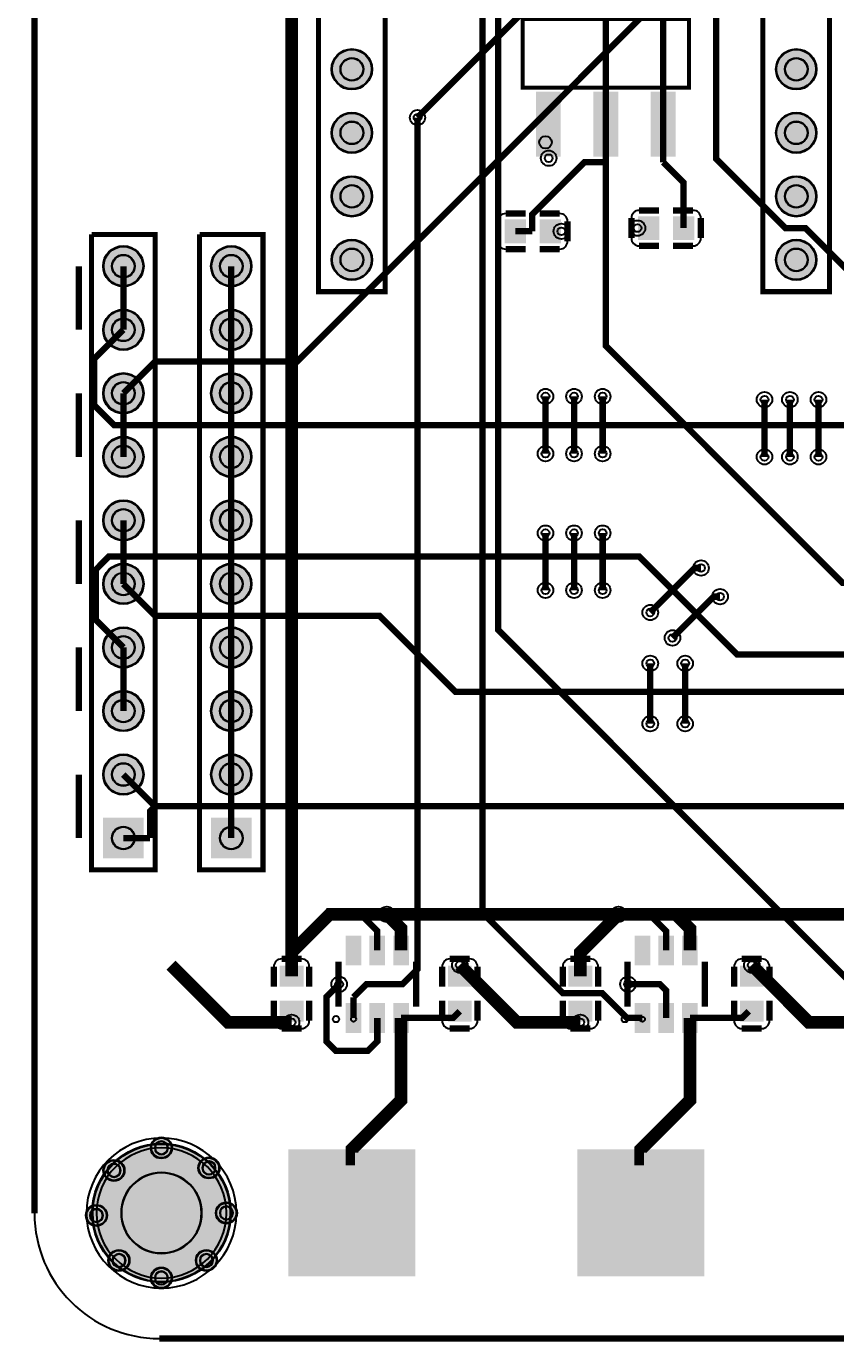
# Model space of a CAD drawing. Header units: millimetres. Extents: x -1 to 60, y -99 to 2.
# Drawn here: x -0.3 to 32.1, y -99.1 to -46.5 of the extents above; entities that cross this region are included whole.
import ezdxf

# ---------------------------------------------------------------- set-up
doc = ezdxf.new("R2010")
doc.units = ezdxf.units.MM
for name, color, linetype, true_color in [('BoardOutLine', 7, 'Continuous', 0xff00ff), ('BottomLayer', 7, 'Continuous', 0x0000ff), ('BottomSolderMaskLayer', 7, 'Continuous', 0xaa00ff), ('Document', 7, 'Continuous', 0xffffff), ('Hole', 7, 'Continuous', 0x222222), ('Multi-Layer', 7, 'Continuous', 0xc0c0c0), ('TopLayer', 7, 'Continuous', 0xff0000), ('TopPasteMaskLayer', 7, 'Continuous', 0x808080), ('TopSilkLayer', 7, 'Continuous', 0xffcc00), ('TopSolderMaskLayer', 7, 'Continuous', 0x800080)]:
    doc.layers.add(name, color=color, linetype=linetype, true_color=true_color)

msp = doc.modelspace()

# ---------------------------------------------------------------- hatches: boundary and pattern name
at = {"layer": 'BottomSolderMaskLayer'}
for points in [[(11.887, -48.26, 1), (13.513, -48.26, 1)], [(29.667, -48.26, 1), (31.293, -48.26, 1)], [(11.887, -50.8, 1), (13.513, -50.8, 1)], [(29.667, -50.8, 1), (31.293, -50.8, 1)], [(11.887, -53.34, 1), (13.513, -53.34, 1)], [(29.667, -53.34, 1), (31.293, -53.34, 1)], [(11.887, -55.88, 1), (13.513, -55.88, 1)], [(29.667, -55.88, 1), (31.293, -55.88, 1)], [(2.743, -56.134, 1), (4.369, -56.134, 1)], [(7.061, -56.134, 1), (8.687, -56.134, 1)], [(2.743, -58.674, 1), (4.369, -58.674, 1)], [(7.061, -58.674, 1), (8.687, -58.674, 1)], [(2.743, -61.214, 1), (4.369, -61.214, 1)], [(7.061, -61.214, 1), (8.687, -61.214, 1)], [(2.743, -63.754, 1), (4.369, -63.754, 1)], [(7.061, -63.754, 1), (8.687, -63.754, 1)], [(2.743, -66.294, 1), (4.369, -66.294, 1)], [(7.061, -66.294, 1), (8.687, -66.294, 1)], [(2.743, -68.834, 1), (4.369, -68.834, 1)], [(7.061, -68.834, 1), (8.687, -68.834, 1)], [(2.743, -71.374, 1), (4.369, -71.374, 1)], [(7.061, -71.374, 1), (8.687, -71.374, 1)], [(2.743, -73.914, 1), (4.369, -73.914, 1)], [(7.061, -73.914, 1), (8.687, -73.914, 1)], [(2.743, -76.454, 1), (4.369, -76.454, 1)], [(7.061, -76.454, 1), (8.687, -76.454, 1)], [(2.743, -79.807), (2.743, -78.181), (4.369, -78.181), (4.369, -79.807)], [(7.061, -79.807), (7.061, -78.181), (8.687, -78.181), (8.687, -79.807)], [(4.655, -91.38, 1), (5.505, -91.38, 1)], [(2.305, -93.98, 1), (7.855, -93.98, 1)], [(2.755, -92.28, 1), (3.605, -92.28, 1)], [(6.555, -92.18, 1), (7.405, -92.18, 1)], [(7.255, -93.98, 1), (8.105, -93.98, 1)], [(2.055, -94.08, 1), (2.905, -94.08, 1)], [(2.955, -95.88, 1), (3.805, -95.88, 1)], [(6.455, -95.88, 1), (7.306, -95.88, 1)], [(4.655, -96.58, 1), (5.505, -96.58, 1)]]:
    msp.add_hatch(color=256, dxfattribs=at).paths.add_polyline_path(points)
at = {"layer": 'Multi-Layer'}
for points in [[(11.913, -48.26, 1), (13.487, -48.26, 1)], [(29.693, -48.26, 1), (31.267, -48.26, 1)], [(11.913, -50.8, 1), (13.487, -50.8, 1)], [(29.693, -50.8, 1), (31.267, -50.8, 1)], [(11.913, -53.34, 1), (13.487, -53.34, 1)], [(29.693, -53.34, 1), (31.267, -53.34, 1)], [(11.913, -55.88, 1), (13.487, -55.88, 1)], [(29.693, -55.88, 1), (31.267, -55.88, 1)], [(2.769, -56.134, 1), (4.343, -56.134, 1)], [(7.087, -56.134, 1), (8.661, -56.134, 1)], [(2.769, -58.674, 1), (4.343, -58.674, 1)], [(7.087, -58.674, 1), (8.661, -58.674, 1)], [(2.769, -61.214, 1), (4.343, -61.214, 1)], [(7.087, -61.214, 1), (8.661, -61.214, 1)], [(2.769, -63.754, 1), (4.343, -63.754, 1)], [(7.087, -63.754, 1), (8.661, -63.754, 1)], [(2.769, -66.294, 1), (4.343, -66.294, 1)], [(7.087, -66.294, 1), (8.661, -66.294, 1)], [(2.769, -68.834, 1), (4.343, -68.834, 1)], [(7.087, -68.834, 1), (8.661, -68.834, 1)], [(2.769, -71.374, 1), (4.343, -71.374, 1)], [(7.087, -71.374, 1), (8.661, -71.374, 1)], [(2.769, -73.914, 1), (4.343, -73.914, 1)], [(7.087, -73.914, 1), (8.661, -73.914, 1)], [(2.769, -76.454, 1), (4.343, -76.454, 1)], [(7.087, -76.454, 1), (8.661, -76.454, 1)], [(2.769, -79.782), (2.769, -78.207), (4.343, -78.207), (4.343, -79.782)], [(7.087, -79.782), (7.087, -78.207), (8.661, -78.207), (8.661, -79.782)], [(2.33, -93.98, 1), (7.83, -93.98, 1)], [(4.68, -91.38, 1), (5.48, -91.38, 1)], [(2.78, -92.28, 1), (3.58, -92.28, 1)], [(6.58, -92.18, 1), (7.38, -92.18, 1)], [(7.28, -93.98, 1), (8.08, -93.98, 1)], [(2.08, -94.08, 1), (2.88, -94.08, 1)], [(2.98, -95.88, 1), (3.78, -95.88, 1)], [(6.48, -95.88, 1), (7.28, -95.88, 1)], [(4.68, -96.58, 1), (5.48, -96.58, 1)]]:
    msp.add_hatch(color=256, dxfattribs=at).paths.add_polyline_path(points)
at = {"layer": 'TopLayer'}
for points in [[(20.07, -51.695), (21.05, -51.695), (21.05, -49.225), (20.07, -49.225)], [(22.37, -51.695), (23.35, -51.695), (23.35, -49.225), (22.37, -49.225)], [(24.67, -51.695), (25.65, -51.695), (25.65, -49.225), (24.67, -49.225)], [(24.173, -54.16), (24.973, -54.16), (24.973, -55.06), (24.173, -55.06)], [(25.573, -54.16), (26.373, -54.16), (26.373, -55.06), (25.573, -55.06)], [(18.839, -54.287), (19.639, -54.287), (19.639, -55.187), (18.839, -55.187)], [(20.239, -54.287), (21.039, -54.287), (21.039, -55.187), (20.239, -55.187)], [(13.066, -82.936), (13.066, -84.036), (12.466, -84.036), (12.466, -82.936)], [(14.016, -82.936), (14.016, -84.036), (13.416, -84.036), (13.416, -82.936)], [(14.966, -82.936), (14.966, -84.036), (14.366, -84.036), (14.366, -82.936)], [(24.623, -82.936), (24.623, -84.036), (24.023, -84.036), (24.023, -82.936)], [(25.573, -82.936), (25.573, -84.036), (24.973, -84.036), (24.973, -82.936)], [(26.523, -82.936), (26.523, -84.036), (25.923, -84.036), (25.923, -82.936)], [(9.837, -84.917), (9.837, -84.117), (10.737, -84.117), (10.737, -84.917)], [(17.468, -84.117), (17.468, -84.917), (16.568, -84.917), (16.568, -84.117)], [(21.394, -84.917), (21.394, -84.117), (22.294, -84.117), (22.294, -84.917)], [(29.152, -84.117), (29.152, -84.917), (28.252, -84.917), (28.252, -84.117)], [(9.837, -86.317), (9.837, -85.517), (10.737, -85.517), (10.737, -86.317)], [(13.066, -85.636), (13.066, -86.736), (12.466, -86.736), (12.466, -85.636)], [(14.016, -85.636), (14.016, -86.736), (13.416, -86.736), (13.416, -85.636)], [(14.966, -85.636), (14.966, -86.736), (14.366, -86.736), (14.366, -85.636)], [(17.468, -85.517), (17.468, -86.317), (16.568, -86.317), (16.568, -85.517)], [(21.394, -86.317), (21.394, -85.517), (22.294, -85.517), (22.294, -86.317)], [(24.623, -85.636), (24.623, -86.736), (24.023, -86.736), (24.023, -85.636)], [(25.573, -85.636), (25.573, -86.736), (24.973, -86.736), (24.973, -85.636)], [(26.523, -85.636), (26.523, -86.736), (25.923, -86.736), (25.923, -85.636)], [(29.152, -85.517), (29.152, -86.317), (28.252, -86.317), (28.252, -85.517)], [(10.16, -91.44), (10.16, -96.52), (15.24, -96.52), (15.24, -91.44)], [(21.717, -91.44), (21.717, -96.52), (26.797, -96.52), (26.797, -91.44)]]:
    msp.add_hatch(color=256, dxfattribs=at).paths.add_polyline_path(points)
at = {"layer": 'TopPasteMaskLayer'}
for points in [[(20.07, -51.695), (21.05, -51.695), (21.05, -49.225), (20.07, -49.225)], [(22.37, -51.695), (23.35, -51.695), (23.35, -49.225), (22.37, -49.225)], [(24.67, -51.695), (25.65, -51.695), (25.65, -49.225), (24.67, -49.225)], [(24.173, -54.16), (24.973, -54.16), (24.973, -55.06), (24.173, -55.06)], [(25.573, -54.16), (26.373, -54.16), (26.373, -55.06), (25.573, -55.06)], [(18.839, -54.287), (19.639, -54.287), (19.639, -55.187), (18.839, -55.187)], [(20.239, -54.287), (21.039, -54.287), (21.039, -55.187), (20.239, -55.187)], [(13.066, -82.936), (13.066, -84.036), (12.466, -84.036), (12.466, -82.936)], [(14.016, -82.936), (14.016, -84.036), (13.416, -84.036), (13.416, -82.936)], [(14.966, -82.936), (14.966, -84.036), (14.366, -84.036), (14.366, -82.936)], [(24.623, -82.936), (24.623, -84.036), (24.023, -84.036), (24.023, -82.936)], [(25.573, -82.936), (25.573, -84.036), (24.973, -84.036), (24.973, -82.936)], [(26.523, -82.936), (26.523, -84.036), (25.923, -84.036), (25.923, -82.936)], [(9.837, -84.917), (9.837, -84.117), (10.737, -84.117), (10.737, -84.917)], [(17.468, -84.117), (17.468, -84.917), (16.568, -84.917), (16.568, -84.117)], [(21.394, -84.917), (21.394, -84.117), (22.294, -84.117), (22.294, -84.917)], [(29.152, -84.117), (29.152, -84.917), (28.252, -84.917), (28.252, -84.117)], [(9.837, -86.317), (9.837, -85.517), (10.737, -85.517), (10.737, -86.317)], [(13.066, -85.636), (13.066, -86.736), (12.466, -86.736), (12.466, -85.636)], [(14.016, -85.636), (14.016, -86.736), (13.416, -86.736), (13.416, -85.636)], [(14.966, -85.636), (14.966, -86.736), (14.366, -86.736), (14.366, -85.636)], [(17.468, -85.517), (17.468, -86.317), (16.568, -86.317), (16.568, -85.517)], [(21.394, -86.317), (21.394, -85.517), (22.294, -85.517), (22.294, -86.317)], [(24.623, -85.636), (24.623, -86.736), (24.023, -86.736), (24.023, -85.636)], [(25.573, -85.636), (25.573, -86.736), (24.973, -86.736), (24.973, -85.636)], [(26.523, -85.636), (26.523, -86.736), (25.923, -86.736), (25.923, -85.636)], [(29.152, -85.517), (29.152, -86.317), (28.252, -86.317), (28.252, -85.517)]]:
    msp.add_hatch(color=256, dxfattribs=at).paths.add_polyline_path(points)
at = {"layer": 'TopSolderMaskLayer'}
for points in [[(11.887, -48.26, 1), (13.513, -48.26, 1)], [(29.667, -48.26, 1), (31.293, -48.26, 1)], [(20.06, -51.759), (21.06, -51.759), (21.06, -49.161), (20.06, -49.161)], [(22.36, -51.759), (23.36, -51.759), (23.36, -49.161), (22.36, -49.161)], [(24.66, -51.759), (25.66, -51.759), (25.66, -49.161), (24.66, -49.161)], [(11.887, -50.8, 1), (13.513, -50.8, 1)], [(29.667, -50.8, 1), (31.293, -50.8, 1)], [(11.887, -53.34, 1), (13.513, -53.34, 1)], [(29.667, -53.34, 1), (31.293, -53.34, 1)], [(24.148, -54.135), (24.998, -54.135), (24.998, -55.086), (24.148, -55.086)], [(25.548, -54.135), (26.398, -54.135), (26.398, -55.086), (25.548, -55.086)], [(18.814, -54.262), (19.664, -54.262), (19.664, -55.213), (18.814, -55.213)], [(20.214, -54.262), (21.064, -54.262), (21.064, -55.213), (20.214, -55.213)], [(11.887, -55.88, 1), (13.513, -55.88, 1)], [(29.667, -55.88, 1), (31.293, -55.88, 1)], [(2.743, -56.134, 1), (4.369, -56.134, 1)], [(7.061, -56.134, 1), (8.687, -56.134, 1)], [(2.743, -58.674, 1), (4.369, -58.674, 1)], [(7.061, -58.674, 1), (8.687, -58.674, 1)], [(2.743, -61.214, 1), (4.369, -61.214, 1)], [(7.061, -61.214, 1), (8.687, -61.214, 1)], [(2.743, -63.754, 1), (4.369, -63.754, 1)], [(7.061, -63.754, 1), (8.687, -63.754, 1)], [(2.743, -66.294, 1), (4.369, -66.294, 1)], [(7.061, -66.294, 1), (8.687, -66.294, 1)], [(2.743, -68.834, 1), (4.369, -68.834, 1)], [(7.061, -68.834, 1), (8.687, -68.834, 1)], [(2.743, -71.374, 1), (4.369, -71.374, 1)], [(7.061, -71.374, 1), (8.687, -71.374, 1)], [(2.743, -73.914, 1), (4.369, -73.914, 1)], [(7.061, -73.914, 1), (8.687, -73.914, 1)], [(2.743, -76.454, 1), (4.369, -76.454, 1)], [(7.061, -76.454, 1), (8.687, -76.454, 1)], [(2.743, -79.807), (2.743, -78.181), (4.369, -78.181), (4.369, -79.807)], [(7.061, -79.807), (7.061, -78.181), (8.687, -78.181), (8.687, -79.807)], [(13.08, -82.889), (13.08, -84.083), (12.452, -84.083), (12.452, -82.889)], [(14.03, -82.889), (14.03, -84.083), (13.402, -84.083), (13.402, -82.889)], [(14.98, -82.889), (14.98, -84.083), (14.352, -84.083), (14.352, -82.889)], [(24.637, -82.889), (24.637, -84.083), (24.009, -84.083), (24.009, -82.889)], [(25.587, -82.889), (25.587, -84.083), (24.959, -84.083), (24.959, -82.889)], [(26.537, -82.889), (26.537, -84.083), (25.909, -84.083), (25.909, -82.889)], [(9.808, -84.94), (9.808, -84.095), (10.766, -84.095), (10.766, -84.94)], [(17.497, -84.095), (17.497, -84.94), (16.539, -84.94), (16.539, -84.095)], [(21.365, -84.94), (21.365, -84.095), (22.323, -84.095), (22.323, -84.94)], [(29.181, -84.095), (29.181, -84.94), (28.223, -84.94), (28.223, -84.095)], [(9.808, -86.34), (9.808, -85.495), (10.766, -85.495), (10.766, -86.34)], [(13.08, -85.589), (13.08, -86.783), (12.452, -86.783), (12.452, -85.589)], [(14.03, -85.589), (14.03, -86.783), (13.402, -86.783), (13.402, -85.589)], [(14.98, -85.589), (14.98, -86.783), (14.352, -86.783), (14.352, -85.589)], [(17.497, -85.495), (17.497, -86.34), (16.539, -86.34), (16.539, -85.495)], [(21.365, -86.34), (21.365, -85.495), (22.323, -85.495), (22.323, -86.34)], [(24.637, -85.589), (24.637, -86.783), (24.009, -86.783), (24.009, -85.589)], [(25.587, -85.589), (25.587, -86.783), (24.959, -86.783), (24.959, -85.589)], [(26.537, -85.589), (26.537, -86.783), (25.909, -86.783), (25.909, -85.589)], [(29.181, -85.495), (29.181, -86.34), (28.223, -86.34), (28.223, -85.495)], [(4.655, -91.38, 1), (5.505, -91.38, 1)], [(2.305, -93.98, 1), (7.855, -93.98, 1)], [(2.755, -92.28, 1), (3.605, -92.28, 1)], [(6.555, -92.18, 1), (7.405, -92.18, 1)], [(7.255, -93.98, 1), (8.105, -93.98, 1)], [(2.055, -94.08, 1), (2.905, -94.08, 1)], [(2.955, -95.88, 1), (3.805, -95.88, 1)], [(6.455, -95.88, 1), (7.306, -95.88, 1)], [(4.655, -96.58, 1), (5.505, -96.58, 1)]]:
    msp.add_hatch(color=256, dxfattribs=at).paths.add_polyline_path(points)

# ---------------------------------------------------------------- linework, layer by layer
at = {"layer": 'BoardOutLine', "const_width": 0.254}
for points in [[(0, -94), (0, -5)], [(55, -99), (5, -99)]]:
    msp.add_lwpolyline(points, dxfattribs=at)
at = {"layer": 'BoardOutLine'}
msp.add_arc((5, -94), 5, 180, 270, dxfattribs=at)
at = {"layer": 'BottomLayer'}
for points, const_width in [([(3.556, -61.214), (4.826, -59.944), (10.512, -59.944), (26.006, -44.45), (30.862, -44.45), (35.244, -40.069), (35.244, -38.765), (34.493, -38.014), (34.493, -27.521), (39.862, -22.152), (40.034, -22.152), (44.609, -17.577), (48.502, -17.577)], 0.254), ([(30.48, -40.64), (24.878, -40.64), (15.326, -50.193)], 0.254), ([(55.106, -44.1), (56.854, -45.847), (56.854, -76.682), (55.816, -77.72), (4.831, -77.72)], 0.254), ([(3.556, -58.674), (2.392, -59.838), (2.392, -61.695), (3.182, -62.484), (33.413, -62.484), (40.906, -69.977)], 0.254), ([(55.106, -59.975), (43.426, -71.655), (28.111, -71.655), (24.198, -67.742), (2.977, -67.742), (2.449, -68.27), (2.449, -70.267), (3.556, -71.374)], 0.254), ([(55.106, -75.977), (52.272, -73.143), (16.839, -73.143), (13.8, -70.104), (4.826, -70.104), (3.556, -68.834)], 0.254), ([(4.831, -77.72), (4.821, -77.72), (3.556, -76.454)], 0.254), ([(4.831, -77.72), (4.623, -77.928), (4.623, -78.994)], 0.254), ([(3.556, -78.994), (4.623, -78.994)], 0.254), ([(14.097, -82.042), (47.371, -82.042)], 0.508), ([(10.287, -86.36), (7.747, -86.36), (5.461, -84.074)], 0.508), ([(21.844, -86.36), (19.304, -86.36), (17.018, -84.074)], 0.508), ([(33.655, -86.36), (30.988, -86.36), (28.702, -84.074)], 0.508)]:
    msp.add_lwpolyline(points, dxfattribs=dict(at, const_width=const_width))
at = {"layer": 'BottomSolderMaskLayer'}
for points in [[(5.083, -91.114), (5.077, -91.114)], [(3.183, -92.014), (3.177, -92.014)], [(5.083, -91.646), (5.077, -91.646)], [(6.983, -91.914), (6.977, -91.914)], [(3.183, -92.546), (3.177, -92.546)], [(5.083, -92.365), (5.077, -92.365)], [(6.983, -92.446), (6.977, -92.446)], [(2.483, -93.814), (2.477, -93.814)], [(7.683, -93.714), (7.677, -93.714)], [(2.483, -94.346), (2.477, -94.346)], [(7.683, -94.246), (7.677, -94.246)], [(3.383, -95.614), (3.377, -95.614)], [(5.083, -95.595), (5.077, -95.595)], [(6.883, -95.614), (6.877, -95.614)], [(3.383, -96.146), (3.377, -96.146)], [(6.883, -96.146), (6.877, -96.146)], [(5.083, -96.314), (5.077, -96.314)], [(5.083, -96.846), (5.077, -96.846)]]:
    msp.add_lwpolyline(points, close=True, dxfattribs=at)
for centre, radius in [((12.7, -48.26), 0.813), ((12.7, -48.26), 0.459), ((30.48, -48.26), 0.813), ((30.48, -48.26), 0.459), ((12.7, -50.8), 0.813), ((12.7, -50.8), 0.459), ((30.48, -50.8), 0.813), ((30.48, -50.8), 0.459), ((12.7, -53.34), 0.813), ((30.48, -53.34), 0.813), ((12.7, -53.34), 0.459), ((30.48, -53.34), 0.459), ((12.7, -55.88), 0.813), ((30.48, -55.88), 0.813), ((3.556, -56.134), 0.813), ((3.556, -56.134), 0.459), ((7.874, -56.134), 0.813), ((7.874, -56.134), 0.459), ((12.7, -55.88), 0.459), ((30.48, -55.88), 0.459), ((3.556, -58.674), 0.813), ((3.556, -58.674), 0.459), ((7.874, -58.674), 0.813), ((7.874, -58.674), 0.459), ((3.556, -61.214), 0.813), ((7.874, -61.214), 0.813), ((3.556, -61.214), 0.459), ((7.874, -61.214), 0.459), ((3.556, -63.754), 0.813), ((7.874, -63.754), 0.813), ((3.556, -63.754), 0.459), ((7.874, -63.754), 0.459), ((3.556, -66.294), 0.813), ((7.874, -66.294), 0.813), ((3.556, -66.294), 0.459), ((7.874, -66.294), 0.459), ((3.556, -68.834), 0.813), ((7.874, -68.834), 0.813), ((3.556, -68.834), 0.459), ((7.874, -68.834), 0.459), ((3.556, -71.374), 0.813), ((3.556, -71.374), 0.459), ((7.874, -71.374), 0.813), ((7.874, -71.374), 0.459), ((3.556, -73.914), 0.813), ((3.556, -73.914), 0.459), ((7.874, -73.914), 0.813), ((7.874, -73.914), 0.459), ((3.556, -76.454), 0.813), ((7.874, -76.454), 0.813), ((3.556, -76.454), 0.459), ((7.874, -76.454), 0.459), ((3.556, -78.994), 0.459), ((7.874, -78.994), 0.459), ((5.08, -91.38), 0.425), ((5.08, -93.98), 2.775), ((3.18, -92.28), 0.425), ((6.98, -92.18), 0.425), ((7.68, -93.98), 0.425), ((2.48, -94.08), 0.425), ((3.38, -95.88), 0.425), ((6.88, -95.88), 0.425), ((5.08, -96.58), 0.425)]:
    msp.add_circle(centre, radius, dxfattribs=at)
for centre, radius, start, end in [((5.077, -91.38), 0.266, 90, 270), ((5.083, -91.38), 0.266, 270, 90), ((3.177, -92.28), 0.266, 90, 270), ((3.183, -92.28), 0.266, 270, 90), ((6.977, -92.18), 0.266, 90, 270), ((6.983, -92.18), 0.266, 270, 90), ((5.077, -93.98), 1.615, 90, 270), ((5.083, -93.98), 1.615, 270, 90), ((2.477, -94.08), 0.266, 90, 270), ((2.483, -94.08), 0.266, 270, 90), ((7.677, -93.98), 0.266, 90, 270), ((7.683, -93.98), 0.266, 270, 90), ((3.377, -95.88), 0.266, 90, 270), ((3.383, -95.88), 0.266, 270, 90), ((6.877, -95.88), 0.266, 90, 270), ((6.883, -95.88), 0.266, 270, 90), ((5.077, -96.58), 0.266, 90, 270), ((5.083, -96.58), 0.266, 270, 90)]:
    msp.add_arc(centre, radius, start, end, dxfattribs=at)
at = {"layer": 'Document'}
for centre, radius in [((20.447, -51.181), 0.25), ((12.766, -86.236), 0.1), ((24.323, -86.236), 0.1)]:
    msp.add_circle(centre, radius, dxfattribs=at)
at = {"layer": 'Hole'}
for centre, radius in [((15.326, -50.193), 0.153), ((20.574, -51.816), 0.155), ((21.082, -54.737), 0.155), ((24.13, -54.61), 0.155), ((20.447, -61.341), 0.155), ((21.59, -61.341), 0.155), ((22.733, -61.341), 0.155), ((29.21, -61.468), 0.155), ((30.226, -61.468), 0.155), ((31.369, -61.468), 0.155), ((20.447, -63.627), 0.155), ((21.59, -63.627), 0.155), ((22.733, -63.627), 0.155), ((29.21, -63.754), 0.155), ((30.226, -63.754), 0.155), ((31.369, -63.754), 0.155), ((20.447, -66.802), 0.155), ((21.59, -66.802), 0.155), ((22.733, -66.802), 0.155), ((26.67, -68.199), 0.155), ((20.447, -69.088), 0.155), ((21.59, -69.088), 0.155), ((22.733, -69.088), 0.155), ((27.432, -69.342), 0.155), ((24.638, -69.977), 0.155), ((25.527, -70.993), 0.155), ((24.638, -72.009), 0.155), ((26.035, -72.009), 0.155), ((24.638, -74.422), 0.155), ((26.035, -74.422), 0.155), ((14.097, -82.042), 0.155), ((23.368, -82.042), 0.155), ((17.018, -84.074), 0.155), ((28.702, -84.074), 0.155), ((12.192, -84.836), 0.155), ((23.749, -84.836), 0.155), ((10.287, -86.36), 0.155), ((21.844, -86.36), 0.155)]:
    msp.add_circle(centre, radius, dxfattribs=at)
at = {"layer": 'Multi-Layer'}
for points in [[(5.083, -91.13), (5.077, -91.13)], [(5.083, -91.63), (5.077, -91.63)], [(6.982, -91.93), (6.977, -91.93)], [(3.183, -92.03), (3.178, -92.03)], [(3.183, -92.53), (3.178, -92.53)], [(5.083, -92.38), (5.077, -92.38)], [(6.982, -92.43), (6.977, -92.43)], [(2.483, -93.83), (2.478, -93.83)], [(7.682, -93.73), (7.677, -93.73)], [(2.483, -94.33), (2.478, -94.33)], [(7.682, -94.23), (7.677, -94.23)], [(3.383, -95.63), (3.377, -95.63)], [(5.083, -95.58), (5.077, -95.58)], [(6.883, -95.63), (6.878, -95.63)], [(3.383, -96.13), (3.377, -96.13)], [(6.883, -96.13), (6.878, -96.13)], [(5.083, -96.33), (5.077, -96.33)], [(5.083, -96.83), (5.077, -96.83)]]:
    msp.add_lwpolyline(points, close=True, dxfattribs=at)
for centre, radius in [((12.7, -48.26), 0.787), ((12.7, -48.26), 0.445), ((30.48, -48.26), 0.787), ((30.48, -48.26), 0.445), ((15.326, -50.193), 0.305), ((12.7, -50.8), 0.787), ((12.7, -50.8), 0.445), ((30.48, -50.8), 0.787), ((30.48, -50.8), 0.445), ((20.574, -51.816), 0.31), ((12.7, -53.34), 0.787), ((30.48, -53.34), 0.787), ((12.7, -53.34), 0.445), ((30.48, -53.34), 0.445), ((21.082, -54.737), 0.31), ((24.13, -54.61), 0.31), ((12.7, -55.88), 0.787), ((30.48, -55.88), 0.787), ((3.556, -56.134), 0.787), ((3.556, -56.134), 0.445), ((7.874, -56.134), 0.787), ((7.874, -56.134), 0.445), ((12.7, -55.88), 0.445), ((30.48, -55.88), 0.445), ((3.556, -58.674), 0.787), ((3.556, -58.674), 0.445), ((7.874, -58.674), 0.787), ((7.874, -58.674), 0.445), ((3.556, -61.214), 0.787), ((7.874, -61.214), 0.787), ((3.556, -61.214), 0.445), ((7.874, -61.214), 0.445), ((20.447, -61.341), 0.31), ((21.59, -61.341), 0.31), ((22.733, -61.341), 0.31), ((29.21, -61.468), 0.31), ((30.226, -61.468), 0.31), ((31.369, -61.468), 0.31), ((3.556, -63.754), 0.787), ((7.874, -63.754), 0.787), ((3.556, -63.754), 0.445), ((7.874, -63.754), 0.445), ((20.447, -63.627), 0.31), ((21.59, -63.627), 0.31), ((22.733, -63.627), 0.31), ((29.21, -63.754), 0.31), ((30.226, -63.754), 0.31), ((31.369, -63.754), 0.31), ((3.556, -66.294), 0.787), ((7.874, -66.294), 0.787), ((3.556, -66.294), 0.445), ((7.874, -66.294), 0.445), ((20.447, -66.802), 0.31), ((21.59, -66.802), 0.31), ((22.733, -66.802), 0.31), ((3.556, -68.834), 0.787), ((7.874, -68.834), 0.787), ((26.67, -68.199), 0.31), ((3.556, -68.834), 0.445), ((7.874, -68.834), 0.445), ((20.447, -69.088), 0.31), ((21.59, -69.088), 0.31), ((22.733, -69.088), 0.31), ((27.432, -69.342), 0.31), ((24.638, -69.977), 0.31), ((3.556, -71.374), 0.787), ((3.556, -71.374), 0.445), ((7.874, -71.374), 0.787), ((7.874, -71.374), 0.445), ((25.527, -70.993), 0.31), ((24.638, -72.009), 0.31), ((26.035, -72.009), 0.31), ((3.556, -73.914), 0.787), ((3.556, -73.914), 0.445), ((7.874, -73.914), 0.787), ((7.874, -73.914), 0.445), ((24.638, -74.422), 0.31), ((26.035, -74.422), 0.31), ((3.556, -76.454), 0.787), ((7.874, -76.454), 0.787), ((3.556, -76.454), 0.445), ((7.874, -76.454), 0.445), ((3.556, -78.994), 0.445), ((7.874, -78.994), 0.445), ((14.097, -82.042), 0.31), ((23.368, -82.042), 0.31), ((17.018, -84.074), 0.31), ((28.702, -84.074), 0.31), ((12.192, -84.836), 0.31), ((23.749, -84.836), 0.31), ((10.287, -86.36), 0.31), ((21.844, -86.36), 0.31), ((5.08, -93.98), 2.75), ((5.08, -91.38), 0.4), ((3.18, -92.28), 0.4), ((6.98, -92.18), 0.4), ((7.68, -93.98), 0.4), ((2.48, -94.08), 0.4), ((3.38, -95.88), 0.4), ((6.88, -95.88), 0.4), ((5.08, -96.58), 0.4)]:
    msp.add_circle(centre, radius, dxfattribs=at)
for centre, radius, start, end in [((5.077, -91.38), 0.25, 90, 270), ((5.083, -91.38), 0.25, 270, 90), ((6.977, -92.18), 0.25, 90, 270), ((6.982, -92.18), 0.25, 270, 90), ((3.178, -92.28), 0.25, 90, 270), ((3.183, -92.28), 0.25, 270, 90), ((5.077, -93.98), 1.6, 90, 270), ((5.083, -93.98), 1.6, 270, 90), ((2.478, -94.08), 0.25, 90, 270), ((2.483, -94.08), 0.25, 270, 90), ((7.677, -93.98), 0.25, 90, 270), ((7.682, -93.98), 0.25, 270, 90), ((3.377, -95.88), 0.25, 90, 270), ((3.383, -95.88), 0.25, 270, 90), ((6.878, -95.88), 0.25, 90, 270), ((6.883, -95.88), 0.25, 270, 90), ((5.077, -96.58), 0.25, 90, 270), ((5.083, -96.58), 0.25, 270, 90)]:
    msp.add_arc(centre, radius, start, end, dxfattribs=at)
at = {"layer": 'TopLayer'}
for points, const_width in [([(12.7, -17.78), (11.623, -18.857), (11.623, -33.5), (12.555, -34.433), (13.112, -34.433), (18.552, -39.873), (18.552, -70.671), (33.079, -85.198), (34.424, -85.198), (35.412, -86.186), (36.134, -86.186)], 0.254), ([(35.061, -64.897), (35.061, -58.825), (30.846, -54.61), (30.043, -54.61), (27.269, -51.836), (27.269, -45.049), (12.7, -30.48)], 0.254), ([(25.16, -50.46), (25.16, -43.658), (14.313, -32.811), (14.163, -32.811)], 0.254), ([(24.323, -86.186), (23.712, -86.186), (22.724, -85.198), (21.139, -85.198), (17.921, -81.98), (17.921, -43.321), (12.7, -38.1)], 0.254), ([(8.89, -44.45), (10.287, -45.847), (10.287, -83.566)], 0.508), ([(22.86, -50.46), (22.86, -44.79)], 0.254), ([(12.766, -85.357), (13.288, -84.835), (14.727, -84.835), (15.326, -84.237), (15.326, -50.193)], 0.254), ([(22.86, -50.46), (22.86, -51.974)], 0.254), ([(25.16, -51.217), (25.16, -50.46)], 0.254), ([(25.16, -51.217), (25.16, -51.974)], 0.254), ([(19.918, -54.737), (19.918, -54.058), (22.002, -51.974), (22.86, -51.974)], 0.254), ([(37.949, -68.38), (34.499, -68.38), (34.089, -68.79), (32.331, -68.79), (22.86, -59.319), (22.86, -51.974)], 0.254), ([(25.16, -51.974), (25.973, -52.787), (25.973, -54.61)], 0.254), ([(19.239, -54.737), (19.918, -54.737)], 0.254), ([(3.556, -58.674), (3.556, -56.134)], 0.254), ([(7.874, -56.134), (7.874, -78.994)], 0.258), ([(3.556, -63.754), (3.556, -61.214)], 0.254), ([(20.447, -61.341), (20.447, -63.627)], 0.258), ([(21.59, -61.341), (21.59, -63.627)], 0.258), ([(22.733, -61.341), (22.733, -63.627)], 0.258), ([(29.21, -61.468), (29.21, -63.754)], 0.258), ([(30.226, -61.468), (30.226, -63.754)], 0.258), ([(31.369, -61.468), (31.369, -63.754)], 0.258), ([(3.556, -68.834), (3.556, -66.294)], 0.254), ([(20.447, -66.802), (20.447, -69.088)], 0.258), ([(21.59, -66.802), (21.59, -69.088)], 0.258), ([(22.733, -66.802), (22.733, -69.088)], 0.258), ([(24.638, -69.977), (26.416, -68.199), (26.67, -68.199)], 0.258), ([(25.527, -70.993), (27.178, -69.342), (27.432, -69.342)], 0.258), ([(3.556, -73.914), (3.556, -71.374)], 0.254), ([(24.638, -72.009), (24.638, -74.422)], 0.258), ([(26.035, -72.009), (26.035, -74.422)], 0.258), ([(10.287, -84.516), (10.287, -83.566), (11.811, -82.042), (14.097, -82.042)], 0.508), ([(13.716, -83.486), (13.716, -82.712), (13.047, -82.042)], 0.254), ([(14.097, -82.042), (14.097, -82.042), (14.666, -82.611), (14.666, -83.487)], 0.508), ([(21.844, -84.516), (21.844, -83.566), (23.368, -82.042)], 0.508), ([(23.368, -82.042), (23.368, -82.042), (25.654, -82.042), (26.223, -82.611), (26.223, -83.487)], 0.508), ([(25.273, -83.486), (25.273, -82.712), (24.604, -82.042)], 0.254), ([(12.192, -84.836), (11.684, -85.344), (11.684, -87.122), (12.065, -87.503), (13.335, -87.503), (13.716, -87.122), (13.716, -86.185)], 0.258), ([(23.749, -84.836), (25.019, -84.836), (25.273, -85.09), (25.273, -86.186)], 0.258), ([(12.766, -86.186), (12.766, -85.357)], 0.254), ([(14.666, -86.185), (14.666, -89.474), (12.7, -91.44), (12.7, -91.821), (12.827, -91.821)], 0.508), ([(17.018, -85.917), (16.749, -86.186), (14.666, -86.186)], 0.254), ([(26.223, -86.185), (26.223, -89.474), (24.257, -91.44), (24.257, -91.821), (24.384, -91.821)], 0.508), ([(28.575, -85.917), (28.306, -86.186), (26.223, -86.186)], 0.254)]:
    msp.add_lwpolyline(points, dxfattribs=dict(at, const_width=const_width))
at = {"layer": 'TopSilkLayer'}
for points, const_width in [([(13.907, -57.15), (14.034, -57.15), (14.034, -6.35), (11.367, -6.35), (11.367, -57.15), (13.907, -57.15)], 0.203), ([(31.687, -57.15), (31.814, -57.15), (31.814, -6.35), (29.147, -6.35), (29.147, -57.15), (31.687, -57.15)], 0.203), ([(19.534, -46.254), (26.186, -46.254), (26.186, -48.996), (19.534, -48.996), (19.534, -46.254)], 0.152)]:
    msp.add_lwpolyline(points, close=True, dxfattribs=dict(at, const_width=const_width))
for points, const_width in [([(19.659, -54.027), (18.859, -54.027)], 0.254), ([(20.219, -54.027), (21.019, -54.027)], 0.254), ([(23.883, -55.01), (23.883, -54.21)], 0.254), ([(24.993, -53.9), (24.193, -53.9)], 0.254), ([(25.553, -53.9), (26.353, -53.9)], 0.254), ([(26.663, -54.21), (26.663, -55.01)], 0.254), ([(18.549, -55.137), (18.549, -54.337)], 0.254), ([(21.329, -54.337), (21.329, -55.137)], 0.254), ([(2.286, -78.359), (2.286, -80.264), (4.826, -80.264), (4.826, -54.864), (2.286, -54.864)], 0.203), ([(2.286, -54.864), (2.286, -78.359)], 0.203), ([(6.604, -78.359), (6.604, -80.264), (9.144, -80.264), (9.144, -54.864), (6.604, -54.864)], 0.203), ([(6.604, -54.864), (6.604, -78.359)], 0.203), ([(24.993, -55.32), (24.193, -55.32)], 0.254), ([(25.553, -55.32), (26.353, -55.32)], 0.254), ([(19.659, -55.447), (18.859, -55.447)], 0.254), ([(20.219, -55.447), (21.019, -55.447)], 0.254), ([(1.778, -56.134), (1.778, -58.674)], 0.258), ([(1.778, -61.214), (1.778, -63.754)], 0.258), ([(1.778, -66.294), (1.778, -68.834)], 0.258), ([(1.778, -71.374), (1.778, -73.914)], 0.258), ([(1.778, -76.454), (1.778, -78.994)], 0.258), ([(9.577, -84.937), (9.577, -84.137)], 0.254), ([(9.887, -83.827), (10.687, -83.827)], 0.254), ([(10.997, -84.937), (10.997, -84.137)], 0.254), ([(12.166, -83.936), (12.166, -85.736)], 0.254), ([(15.266, -83.936), (15.266, -85.736)], 0.254), ([(16.308, -84.937), (16.308, -84.137)], 0.254), ([(16.618, -83.827), (17.418, -83.827)], 0.254), ([(17.728, -84.937), (17.728, -84.137)], 0.254), ([(21.134, -84.937), (21.134, -84.137)], 0.254), ([(21.444, -83.827), (22.244, -83.827)], 0.254), ([(22.554, -84.937), (22.554, -84.137)], 0.254), ([(23.723, -83.936), (23.723, -85.736)], 0.254), ([(26.823, -83.936), (26.823, -85.736)], 0.254), ([(27.992, -84.937), (27.992, -84.137)], 0.254), ([(28.302, -83.827), (29.102, -83.827)], 0.254), ([(29.412, -84.937), (29.412, -84.137)], 0.254), ([(9.577, -85.497), (9.577, -86.297)], 0.254), ([(10.997, -85.497), (10.997, -86.297)], 0.254), ([(16.308, -85.497), (16.308, -86.297)], 0.254), ([(17.728, -85.497), (17.728, -86.297)], 0.254), ([(21.134, -85.497), (21.134, -86.297)], 0.254), ([(22.554, -85.497), (22.554, -86.297)], 0.254), ([(27.992, -85.497), (27.992, -86.297)], 0.254), ([(29.412, -85.497), (29.412, -86.297)], 0.254), ([(10.687, -86.607), (9.887, -86.607)], 0.254), ([(17.418, -86.607), (16.618, -86.607)], 0.254), ([(22.244, -86.607), (21.444, -86.607)], 0.254), ([(29.102, -86.607), (28.302, -86.607)], 0.254)]:
    msp.add_lwpolyline(points, dxfattribs=dict(at, const_width=const_width))
for centre in [(12.065, -86.233), (23.622, -86.233)]:
    msp.add_circle(centre, 0.127, dxfattribs=at)
for centre, radius, start, end in [((18.859, -54.337), 0.31, 90, 180.0094), ((21.019, -54.337), 0.31, 359.9953, 90), ((24.193, -54.21), 0.31, 90, 180.0094), ((26.353, -54.21), 0.31, 359.9953, 90), ((18.859, -55.137), 0.31, 180, 270), ((21.019, -55.137), 0.31, 270, 0), ((24.193, -55.01), 0.31, 180, 270), ((26.353, -55.01), 0.31, 270, 0), ((9.887, -84.137), 0.31, 90, 180), ((10.687, -84.137), 0.31, 0, 90), ((16.618, -84.137), 0.31, 90, 179.9953), ((17.418, -84.137), 0.31, 0, 90), ((21.444, -84.137), 0.31, 90, 180), ((22.244, -84.137), 0.31, 0, 90), ((28.302, -84.137), 0.31, 90, 179.9953), ((29.102, -84.137), 0.31, 0, 90), ((9.887, -86.297), 0.31, 180.0047, 270), ((10.687, -86.297), 0.31, 270, 359.9953), ((16.618, -86.297), 0.31, 180, 270), ((17.418, -86.297), 0.31, 270, 0), ((21.444, -86.297), 0.31, 180.0047, 270), ((22.244, -86.297), 0.31, 270, 359.9953), ((28.302, -86.297), 0.31, 180, 270), ((29.102, -86.297), 0.31, 270, 0), ((5.08, -93.984), 3, 0.0701, 359.9299), ((5.08, -93.983), 2.6, 0.07, 359.93)]:
    msp.add_arc(centre, radius, start, end, dxfattribs=at)
at = {"layer": 'TopSolderMaskLayer'}
for points in [[(5.083, -91.114), (5.077, -91.114)], [(3.183, -92.014), (3.177, -92.014)], [(5.083, -91.646), (5.077, -91.646)], [(6.983, -91.914), (6.977, -91.914)], [(3.183, -92.546), (3.177, -92.546)], [(5.083, -92.365), (5.077, -92.365)], [(6.983, -92.446), (6.977, -92.446)], [(2.483, -93.814), (2.477, -93.814)], [(7.683, -93.714), (7.677, -93.714)], [(2.483, -94.346), (2.477, -94.346)], [(7.683, -94.246), (7.677, -94.246)], [(3.383, -95.614), (3.377, -95.614)], [(5.083, -95.595), (5.077, -95.595)], [(6.883, -95.614), (6.877, -95.614)], [(3.383, -96.146), (3.377, -96.146)], [(6.883, -96.146), (6.877, -96.146)], [(5.083, -96.314), (5.077, -96.314)], [(5.083, -96.846), (5.077, -96.846)]]:
    msp.add_lwpolyline(points, close=True, dxfattribs=at)
for centre, radius in [((12.7, -48.26), 0.813), ((12.7, -48.26), 0.459), ((30.48, -48.26), 0.813), ((30.48, -48.26), 0.459), ((12.7, -50.8), 0.813), ((12.7, -50.8), 0.459), ((30.48, -50.8), 0.813), ((30.48, -50.8), 0.459), ((12.7, -53.34), 0.813), ((30.48, -53.34), 0.813), ((12.7, -53.34), 0.459), ((30.48, -53.34), 0.459), ((12.7, -55.88), 0.813), ((30.48, -55.88), 0.813), ((3.556, -56.134), 0.813), ((3.556, -56.134), 0.459), ((7.874, -56.134), 0.813), ((7.874, -56.134), 0.459), ((12.7, -55.88), 0.459), ((30.48, -55.88), 0.459), ((3.556, -58.674), 0.813), ((3.556, -58.674), 0.459), ((7.874, -58.674), 0.813), ((7.874, -58.674), 0.459), ((3.556, -61.214), 0.813), ((7.874, -61.214), 0.813), ((3.556, -61.214), 0.459), ((7.874, -61.214), 0.459), ((3.556, -63.754), 0.813), ((7.874, -63.754), 0.813), ((3.556, -63.754), 0.459), ((7.874, -63.754), 0.459), ((3.556, -66.294), 0.813), ((7.874, -66.294), 0.813), ((3.556, -66.294), 0.459), ((7.874, -66.294), 0.459), ((3.556, -68.834), 0.813), ((7.874, -68.834), 0.813), ((3.556, -68.834), 0.459), ((7.874, -68.834), 0.459), ((3.556, -71.374), 0.813), ((3.556, -71.374), 0.459), ((7.874, -71.374), 0.813), ((7.874, -71.374), 0.459), ((3.556, -73.914), 0.813), ((3.556, -73.914), 0.459), ((7.874, -73.914), 0.813), ((7.874, -73.914), 0.459), ((3.556, -76.454), 0.813), ((7.874, -76.454), 0.813), ((3.556, -76.454), 0.459), ((7.874, -76.454), 0.459), ((3.556, -78.994), 0.459), ((7.874, -78.994), 0.459), ((5.08, -91.38), 0.425), ((5.08, -93.98), 2.775), ((3.18, -92.28), 0.425), ((6.98, -92.18), 0.425), ((7.68, -93.98), 0.425), ((2.48, -94.08), 0.425), ((3.38, -95.88), 0.425), ((6.88, -95.88), 0.425), ((5.08, -96.58), 0.425)]:
    msp.add_circle(centre, radius, dxfattribs=at)
for centre, radius, start, end in [((5.077, -91.38), 0.266, 90, 270), ((5.083, -91.38), 0.266, 270, 90), ((3.177, -92.28), 0.266, 90, 270), ((3.183, -92.28), 0.266, 270, 90), ((6.977, -92.18), 0.266, 90, 270), ((6.983, -92.18), 0.266, 270, 90), ((5.077, -93.98), 1.615, 90, 270), ((5.083, -93.98), 1.615, 270, 90), ((2.477, -94.08), 0.266, 90, 270), ((2.483, -94.08), 0.266, 270, 90), ((7.677, -93.98), 0.266, 90, 270), ((7.683, -93.98), 0.266, 270, 90), ((3.377, -95.88), 0.266, 90, 270), ((3.383, -95.88), 0.266, 270, 90), ((6.877, -95.88), 0.266, 90, 270), ((6.883, -95.88), 0.266, 270, 90), ((5.077, -96.58), 0.266, 90, 270), ((5.083, -96.58), 0.266, 270, 90)]:
    msp.add_arc(centre, radius, start, end, dxfattribs=at)

doc.saveas('drawing.dxf')
